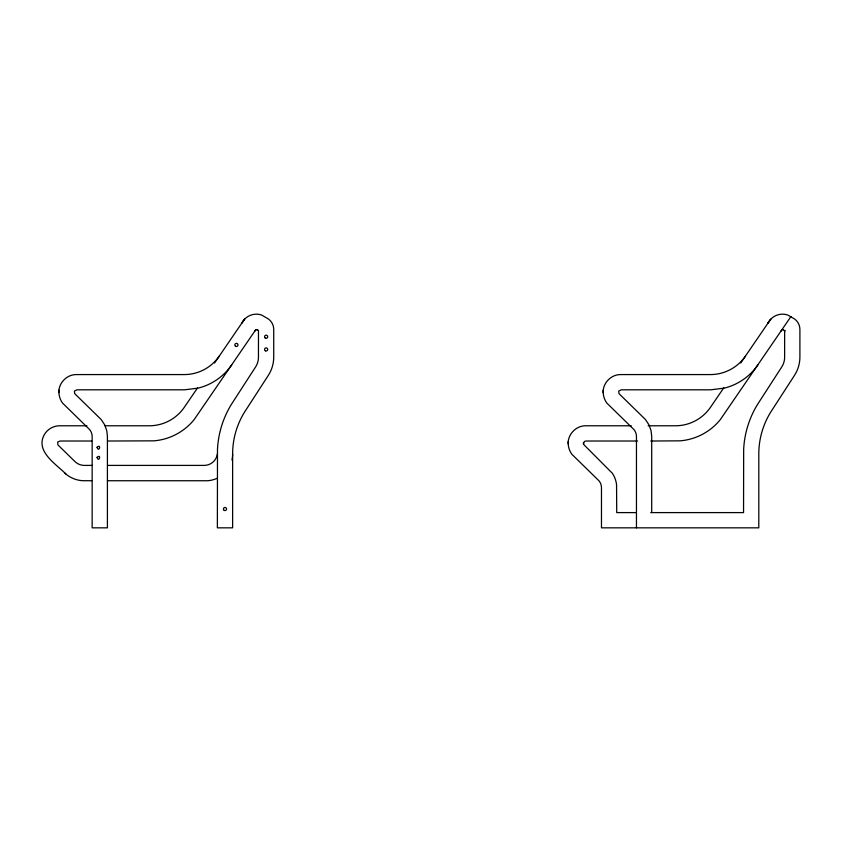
<?xml version="1.0" encoding="UTF-8"?>
<svg xmlns="http://www.w3.org/2000/svg" width="842" height="842" viewBox="0 0 842 842"><rect width="100%" height="100%" fill="white"/><g stroke="black" fill="none" stroke-linecap="round" stroke-linejoin="round"><path stroke-width="1.26" d="M244.843 318.929L241.833 323.096A16.272 16.272 0 0 1 261.557 315.013L268.345 318.939A12.883 12.883 0 0 1 273.724 329.159L273.724 357.082A33.627 33.627 0 0 1 268.335 375.353L246.506 409.075A79.685 79.685 0 0 0 232.624 454.027L232.624 527.839L217.373 527.839L217.489 449.281A94.936 94.936 0 0 1 231.34 404.455L255.989 366.323A18.377 18.377 0 0 0 258.452 357.966L258.483 330.664L256.81 329.569L258.483 330.664M58.835 392.572C58.445 383.015 66.928 374.364 76.485 374.574L184.219 374.574A42.51 42.51 0 0 0 219.32 356.04M568.15 443.766C567.761 434.209 576.244 425.568 585.8 425.778L631.258 425.778M603.125 392.572C602.735 383.015 611.218 374.364 620.786 374.574L710.395 374.574A42.51 42.51 0 0 0 745.496 356.04M583.296 443.945L583.538 442.65L584.011 444.839L612.418 473.33A26.134 26.134 0 0 1 616.565 484.697L616.723 512.599L636.331 512.599M58.961 390.12C58.551 394.382 59.761 399.455 62.603 403.129L89.599 429.536A10.862 10.862 0 0 1 92.157 436.535L92.157 527.839L107.408 527.839L107.408 436.093L106.724 430.483L104.64 424.768L101.103 419.463L74.696 393.635L74.412 391.067L76.99 389.814L184.535 389.814L198.112 388.13A57.772 57.772 0 0 0 229.129 368.396L231.739 364.891M568.297 441.229C567.813 445.892 569.129 450.565 571.918 454.333L598.915 480.74A10.862 10.862 0 0 1 601.472 487.739L601.472 527.839L758.8 527.839L758.8 454.027A79.685 79.685 0 0 1 772.682 409.075L794.501 375.353A33.627 33.627 0 0 0 799.9 357.082L799.9 329.159A12.883 12.883 0 0 0 794.522 318.939L787.733 315.013A16.272 16.272 0 0 0 767.999 323.096L771.019 318.929M603.251 390.12C602.84 394.382 604.051 399.455 606.893 403.129L633.9 429.536A10.862 10.862 0 0 1 636.457 436.535L636.457 527.839M583.495 442.85L584.601 441.376L586.306 441.019L637.594 441.019M254.642 331.369L255.779 329.643L256.947 329.622M780.818 331.369L781.955 329.643L783.113 329.622M197.607 387.825L184.345 407.244A42.51 42.51 0 0 1 149.245 425.778L105.082 425.778M214.563 363.007L244.001 319.928M255.852 329.59L194.155 419.6A57.772 57.772 0 0 1 153.918 440.84L107.471 441.019M723.783 387.825L710.511 407.244A42.51 42.51 0 0 1 675.41 425.778L648.14 425.778M740.728 363.007L770.167 319.928M790.933 316.55L720.32 419.6A57.772 57.772 0 0 1 680.083 440.84L650.74 441.019M757.905 364.891L755.306 368.396A57.772 57.772 0 0 1 724.288 388.13L710.701 389.814L621.291 389.814L618.712 391.067L618.986 393.635L645.404 419.463L648.929 424.768L651.013 430.483L651.697 436.093L651.697 512.599M86.905 425.778L59.635 425.778C53.362 425.757 47.278 429.315 44.226 434.798C35.122 451.522 56.298 464.174 65.95 474.088M91.694 441.019L60.14 441.019L57.73 442.008L57.835 444.839L74.927 461.553A13.504 13.504 0 0 0 84.379 465.405L92.188 465.405M107.829 465.405L204.227 465.405A13.251 13.251 0 0 0 217.373 453.838M91.725 480.74L82.516 480.698A28.86 28.86 0 0 1 67.023 474.951L64.571 472.857M107.429 480.74L204.227 480.74A26.765 26.765 0 0 0 217.204 478.267M650.719 512.599L743.549 512.599L743.665 449.281A94.936 94.936 0 0 1 757.516 404.455L782.155 366.323A18.377 18.377 0 0 0 784.628 357.966L784.649 330.664C784.818 329.138 786.081 332.916 782.986 329.569M232.624 454.027A26.765 26.765 0 0 1 231.939 460.037M97.051 447.291C98.967 453.291 101.714 443.071 97.051 447.291M97.051 457.374C98.967 463.363 101.714 453.143 97.051 457.374M224.214 510.368A1.568 1.568 0 0 0 226.572 509.01A1.568 1.568 0 0 0 224.214 507.652A1.568 1.568 0 0 0 224.214 510.368M235.634 346.294A1.568 1.568 0 0 0 237.991 344.936A1.568 1.568 0 0 0 235.634 343.578A1.568 1.568 0 0 0 235.634 346.294M265.356 338.095A1.568 1.568 0 0 0 267.703 336.737A1.568 1.568 0 0 0 265.356 335.379A1.568 1.568 0 0 0 265.356 338.095M265.356 350.798A1.568 1.568 0 0 0 267.703 349.441A1.568 1.568 0 0 0 265.356 348.083A1.568 1.568 0 0 0 265.356 350.798"/></g></svg>
